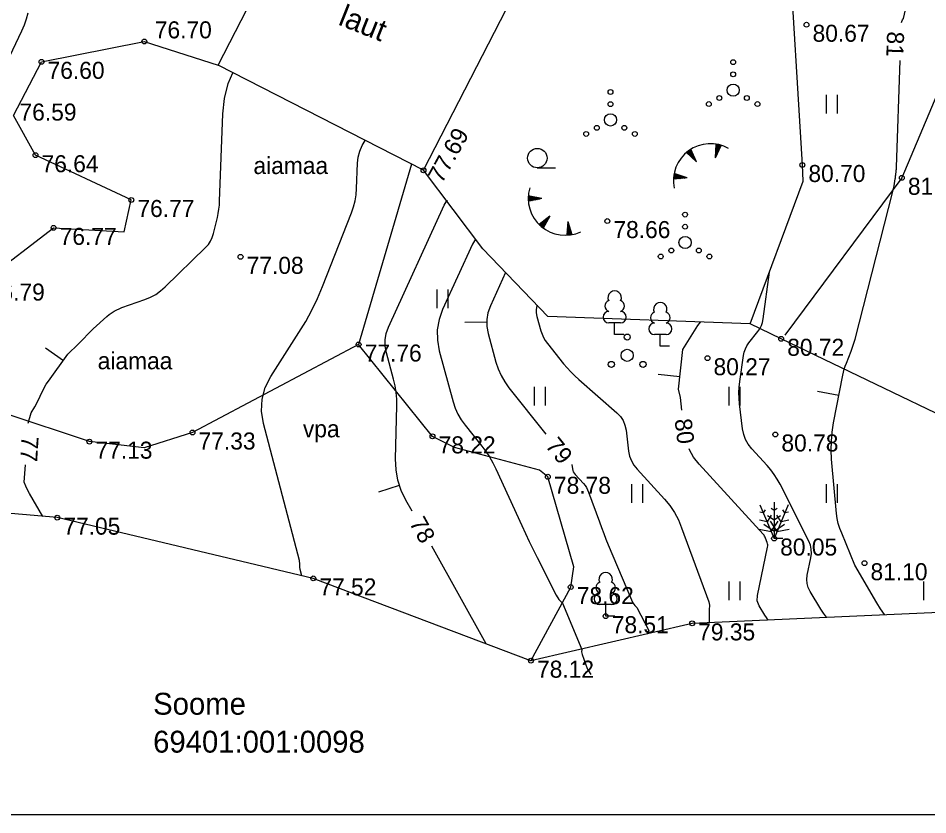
# Model space of a CAD drawing. Extents: x 628712 to 629616, y 6451157 to 6452671.
# Drawn here: x 629056.89 to 629094.28, y 6451522.74 to 6451555.49 of the extents above; entities that cross this region are included whole.
import ezdxf

# ---------------------------------------------------------------- set-up
doc = ezdxf.new("R2010")
doc.units = 0
for name, color, linetype in [('AED', 7, 'Continuous'), ('HALJASTUS', 7, 'Continuous'), ('HOONE', 7, 'Continuous'), ('HORISONTAAL-EH2000', 7, 'Continuous'), ('KORGUS-EH2000', 7, 'Continuous'), ('MOOTPIIR', 7, 'Continuous'), ('PIIR', 7, 'Continuous'), ('PUU', 7, 'Continuous'), ('RELJEEF', 7, 'Continuous'), ('VORMISTUS', 7, 'Continuous')]:
    doc.layers.add(name, color=color, linetype=linetype)

msp = doc.modelspace()

# ---------------------------------------------------------------- linework, layer by layer
at = {"layer": 'AED'}
for points in [[(629073.061, 6451549.487), (629070.882, 6451542.076), (629064.055, 6451538.46), (629062.074, 6451537.832), (629059.818, 6451538.083), (629052.873, 6451540.389), (629049.615, 6451539.377), (629048.531, 6451539.754), (629037.993, 6451544.649), (629029.899, 6451550.453), (629036.644, 6451565.625)], [(629099.193, 6451537.043), (629088.248, 6451542.312), (629086.978, 6451542.924)]]:
    msp.add_lwpolyline(points, dxfattribs=at)
at = {"layer": 'HALJASTUS'}
for p, q in [((629090.095, 6451552.334), (629090.095, 6451551.573)), ((629090.55, 6451552.334), (629090.55, 6451551.573)), ((629078.227, 6451549.34), (629078.977, 6451549.34)), ((629074.095, 6451544.334), (629074.095, 6451543.573)), ((629074.55, 6451544.334), (629074.55, 6451543.573)), ((629078.095, 6451540.334), (629078.095, 6451539.573)), ((629078.55, 6451540.334), (629078.55, 6451539.573)), ((629086.095, 6451540.334), (629086.095, 6451539.573)), ((629086.55, 6451540.334), (629086.55, 6451539.573)), ((629082.095, 6451536.334), (629082.095, 6451535.573)), ((629082.55, 6451536.334), (629082.55, 6451535.573)), ((629090.095, 6451536.334), (629090.095, 6451535.573)), ((629090.55, 6451536.334), (629090.55, 6451535.573)), ((629086.095, 6451532.334), (629086.095, 6451531.573)), ((629086.55, 6451532.334), (629086.55, 6451531.573)), ((629094.095, 6451532.334), (629094.095, 6451531.573))]:
    msp.add_line(p, q, dxfattribs=at)
for points in [[(629086.978, 6451542.924), (629089.149, 6451548.797), (629089.12, 6451549.456), (629088.564, 6451558.684), (629086.547, 6451568.879)], [(629106.044, 6451554.954), (629105.558, 6451555.763), (629101.789, 6451559.781), (629099.609, 6451564.317), (629099.187, 6451564.445), (629098.787, 6451563.922), (629096.012, 6451555.589), (629093.208, 6451548.93), (629088.398, 6451542.462)], [(629053.494, 6451540.183), (629055.541, 6451544.732), (629058.346, 6451546.871), (629061.246, 6451546.709), (629061.54, 6451548.018), (629057.602, 6451549.857), (629056.696, 6451551.49), (629057.849, 6451553.696), (629062.074, 6451554.534), (629065.105, 6451553.561)], [(629086.978, 6451542.924), (629078.662, 6451543.228), (629075.99, 6451546.014), (629073.548, 6451549.238)], [(629077.965, 6451529.08), (629079.601, 6451532.105), (629079.732, 6451532.933), (629078.662, 6451536.64), (629078.317, 6451536.911), (629074.819, 6451537.848), (629073.922, 6451538.301), (629070.882, 6451542.076)]]:
    msp.add_lwpolyline(points, dxfattribs=at)
for centre, radius in [((629086.274, 6451553.684), 0.1), ((629086.274, 6451553.184), 0.1), ((629086.274, 6451552.534), 0.25), ((629081.237, 6451552.458), 0.1), ((629085.709, 6451552.209), 0.1), ((629086.839, 6451552.209), 0.1), ((629081.237, 6451551.958), 0.1), ((629085.274, 6451551.959), 0.1), ((629087.274, 6451551.959), 0.1), ((629081.237, 6451551.308), 0.25), ((629080.237, 6451550.733), 0.1), ((629080.672, 6451550.983), 0.1), ((629081.802, 6451550.983), 0.1), ((629082.237, 6451550.733), 0.1), ((629078.227, 6451549.74), 0.4), ((629084.3, 6451547.417), 0.1), ((629084.3, 6451546.917), 0.1), ((629084.3, 6451546.267), 0.25), ((629083.735, 6451545.942), 0.1), ((629084.865, 6451545.942), 0.1), ((629083.3, 6451545.692), 0.1), ((629085.3, 6451545.692), 0.1)]:
    msp.add_circle(centre, radius, dxfattribs=at)
at = {"layer": 'HOONE'}
for p, q in [((629065.105, 6451553.561), (629069.876, 6451562.878)), ((629073.548, 6451549.238), (629078.318, 6451558.555)), ((629073.548, 6451549.238), (629065.105, 6451553.561))]:
    msp.add_line(p, q, dxfattribs=at)
at = {"layer": 'HORISONTAAL-EH2000'}
for p, q in [((629075.25, 6451543.001), (629076.15, 6451543.01)), ((629058.018, 6451541.944), (629058.751, 6451541.421)), ((629083.194, 6451540.855), (629084.089, 6451540.763)), ((629089.74, 6451540.162), (629090.624, 6451539.991)), ((629071.708, 6451536.02), (629072.565, 6451536.296))]:
    msp.add_line(p, q, dxfattribs=at)
for points in [[(629093.2, 6451555.309), (629093.205, 6451555.35), (629093.231, 6451555.419), (629093.272, 6451555.481), (629093.554, 6451556.681)], [(629057.294, 6451555.7), (629057.221, 6451555.447), (629057.131, 6451555.199), (629057.026, 6451554.957), (629056.417, 6451553.659), (629056.354, 6451553.526), (629056.291, 6451553.394), (629056.228, 6451553.261), (629056.164, 6451553.129), (629055.88, 6451552.542), (629055.823, 6451552.452), (629055.749, 6451552.389), (629055.659, 6451552.351), (629055.553, 6451552.34), (629054.875, 6451552.369)], [(629092.514, 6451530.962), (629092.501, 6451530.978), (629092.333, 6451531.213), (629092.177, 6451531.457), (629091.284, 6451533.005), (629090.745, 6451534.323), (629090.659, 6451534.516), (629090.592, 6451534.714), (629090.545, 6451534.918), (629090.517, 6451535.128), (629090.325, 6451537.36), (629090.306, 6451537.734), (629090.312, 6451538.107), (629090.345, 6451538.479), (629090.403, 6451538.85), (629090.782, 6451540.81), (629090.81, 6451540.938), (629090.844, 6451541.065), (629090.884, 6451541.189), (629090.929, 6451541.313), (629091.123, 6451541.802), (629091.17, 6451541.925), (629091.212, 6451542.049), (629091.251, 6451542.174), (629091.286, 6451542.301), (629092.843, 6451548.365), (629092.857, 6451548.424), (629092.87, 6451548.483), (629092.882, 6451548.543), (629092.892, 6451548.603), (629092.936, 6451548.883), (629092.942, 6451548.923), (629092.948, 6451548.964), (629092.953, 6451549.004), (629092.958, 6451549.045), (629092.976, 6451549.207), (629092.98, 6451549.248), (629092.983, 6451549.289), (629092.986, 6451549.329), (629092.988, 6451549.37), (629093.141, 6451553.756)], [(629057.308, 6451538.846), (629057.43, 6451539.272), (629057.572, 6451539.516), (629057.633, 6451539.615), (629057.96, 6451540.298), (629058.041, 6451540.44), (629058.14, 6451540.566), (629058.935, 6451541.68), (629059.361, 6451542.09), (629059.978, 6451542.721), (629060.532, 6451543.231), (629060.624, 6451543.308), (629060.747, 6451543.394), (629060.833, 6451543.445), (629061.157, 6451543.602), (629062.099, 6451543.928), (629062.329, 6451544.021), (629062.545, 6451544.137), (629062.746, 6451544.277), (629062.933, 6451544.441), (629064.596, 6451546.061), (629064.708, 6451546.187), (629064.799, 6451546.324), (629064.87, 6451546.473), (629064.92, 6451546.633), (629065.079, 6451547.3), (629065.115, 6451547.467), (629065.142, 6451547.635), (629065.161, 6451547.805), (629065.171, 6451547.975), (629065.3, 6451551.555), (629065.367, 6451552.194), (629065.523, 6451552.803), (629065.711, 6451553.25)], [(629068.554, 6451532.572), (629068.484, 6451532.829), (629068.477, 6451532.859), (629068.471, 6451532.889), (629068.468, 6451532.919), (629068.466, 6451532.95), (629068.464, 6451533.073), (629068.462, 6451533.104), (629068.459, 6451533.134), (629068.454, 6451533.164), (629068.447, 6451533.194), (629066.974, 6451538.827), (629066.891, 6451539.337), (629066.915, 6451539.829), (629067.044, 6451540.305), (629067.279, 6451540.764), (629068.431, 6451542.567), (629068.708, 6451543.024), (629068.962, 6451543.493), (629069.192, 6451543.973), (629069.4, 6451544.465), (629070.591, 6451547.484), (629070.675, 6451547.729), (629070.738, 6451547.978), (629070.78, 6451548.231), (629070.8, 6451548.489), (629070.838, 6451549.529), (629070.865, 6451549.783), (629070.927, 6451550.026), (629071.024, 6451550.256), (629071.15, 6451550.466)], [(629073.081, 6451535.221), (629072.828, 6451535.674), (629072.635, 6451536.078), (629072.5, 6451536.498), (629072.423, 6451536.931), (629072.404, 6451537.379), (629072.453, 6451539.549), (629072.449, 6451539.828), (629072.425, 6451540.105), (629072.381, 6451540.379), (629072.318, 6451540.651), (629072.022, 6451541.733), (629071.972, 6451542.002), (629071.97, 6451542.267), (629072.015, 6451542.528), (629072.107, 6451542.785), (629074.395, 6451547.804), (629074.479, 6451547.943), (629074.53, 6451547.992)], [(629075.688, 6451546.412), (629075.557, 6451546.195), (629074.337, 6451543.518), (629074.187, 6451543.102), (629074.114, 6451542.679), (629074.119, 6451542.251), (629074.199, 6451541.816), (629074.771, 6451539.721), (629074.856, 6451539.461), (629074.966, 6451539.215), (629075.1, 6451538.981), (629075.26, 6451538.76), (629075.948, 6451537.9), (629076.113, 6451537.681), (629076.263, 6451537.453), (629076.399, 6451537.216), (629076.521, 6451536.97), (629077.589, 6451534.632), (629077.742, 6451534.302), (629077.898, 6451533.973), (629078.057, 6451533.646), (629078.219, 6451533.32), (629078.997, 6451531.776), (629079.115, 6451531.59), (629079.261, 6451531.439), (629080.052, 6451529.543), (629080.05, 6451529.443), (629080.075, 6451529.339), (629080.28, 6451528.76), (629080.29, 6451528.733), (629080.302, 6451528.706), (629080.316, 6451528.681), (629080.332, 6451528.656), (629080.43, 6451528.512)], [(629076.926, 6451545.038), (629076.298, 6451543.661), (629076.198, 6451543.383), (629076.149, 6451543.101), (629076.152, 6451542.815), (629076.206, 6451542.525), (629076.525, 6451541.355), (629076.618, 6451541.07), (629076.739, 6451540.798), (629076.887, 6451540.541), (629077.063, 6451540.297), (629078.584, 6451538.397)], [(629090.115, 6451530.857), (629090.107, 6451530.868), (629089.989, 6451531.032), (629089.88, 6451531.202), (629089.438, 6451531.928), (629089.36, 6451532.087), (629089.315, 6451532.251), (629089.303, 6451532.421), (629089.324, 6451532.597), (629089.473, 6451533.31), (629089.495, 6451533.487), (629089.488, 6451533.659), (629089.451, 6451533.828), (629089.383, 6451533.993), (629088.202, 6451536.333), (629088.09, 6451536.538), (629087.964, 6451536.734), (629087.825, 6451536.921), (629087.673, 6451537.099), (629087.038, 6451537.792), (629086.896, 6451537.973), (629086.786, 6451538.169), (629086.709, 6451538.38), (629086.664, 6451538.606), (629086.537, 6451539.64), (629086.517, 6451539.868), (629086.512, 6451540.096), (629086.522, 6451540.323), (629086.547, 6451540.551), (629086.702, 6451541.624), (629086.732, 6451541.766), (629086.779, 6451541.9), (629086.844, 6451542.027), (629086.926, 6451542.146), (629087.29, 6451542.607), (629087.372, 6451542.726), (629087.436, 6451542.853), (629087.482, 6451542.987), (629087.51, 6451543.129), (629087.764, 6451545.05)], [(629078.218, 6451543.691), (629078.208, 6451543.664), (629078.184, 6451543.522), (629078.185, 6451543.379), (629078.212, 6451543.233), (629078.373, 6451542.645), (629078.42, 6451542.502), (629078.48, 6451542.365), (629078.555, 6451542.236), (629078.643, 6451542.114), (629079.304, 6451541.287), (629079.45, 6451541.114), (629079.603, 6451540.947), (629079.763, 6451540.787), (629079.931, 6451540.635), (629081.495, 6451539.273), (629081.642, 6451539.122), (629081.754, 6451538.952), (629081.831, 6451538.764), (629081.875, 6451538.558), (629081.98, 6451537.697), (629082.021, 6451537.489), (629082.093, 6451537.295), (629082.194, 6451537.114), (629082.325, 6451536.947), (629083.449, 6451535.72), (629083.671, 6451535.453), (629083.863, 6451535.169), (629084.026, 6451534.867), (629084.16, 6451534.547), (629085.27, 6451531.496), (629085.288, 6451531.431), (629085.298, 6451531.365), (629085.298, 6451531.299), (629085.288, 6451531.232), (629085.287, 6451530.691), (629085.302, 6451530.668), (629085.317, 6451530.647)], [(629084.172, 6451539.378), (629084.109, 6451539.892), (629084.036, 6451540.241), (629084.204, 6451541.874), (629084.826, 6451542.855), (629084.939, 6451542.998)], [(629087.717, 6451530.751), (629087.645, 6451530.85), (629087.584, 6451530.946), (629087.345, 6451531.338), (629087.268, 6451531.541), (629087.273, 6451531.758), (629087.69, 6451533.75), (629087.697, 6451533.797), (629087.697, 6451533.843), (629087.69, 6451533.889), (629087.677, 6451533.935), (629087.611, 6451534.115), (629087.593, 6451534.159), (629087.571, 6451534.201), (629087.544, 6451534.24), (629087.514, 6451534.277), (629084.873, 6451537.161), (629084.65, 6451537.444), (629084.479, 6451537.75), (629084.467, 6451537.782)], [(629057.904, 6451535.01), (629057.358, 6451535.946), (629057.271, 6451536.097), (629057.199, 6451536.254), (629057.142, 6451536.417), (629057.187, 6451537.135)], [(629079.651, 6451537.138), (629079.673, 6451536.962), (629079.685, 6451536.899), (629079.707, 6451536.839), (629079.738, 6451536.784), (629079.778, 6451536.734), (629080.12, 6451536.36), (629080.188, 6451536.279), (629080.246, 6451536.192), (629080.296, 6451536.1), (629080.337, 6451536.003), (629080.779, 6451534.785), (629080.867, 6451534.549), (629080.957, 6451534.314), (629081.05, 6451534.081), (629081.146, 6451533.848), (629082.096, 6451531.578), (629082.157, 6451531.459), (629082.232, 6451531.353), (629082.323, 6451531.26), (629082.808, 6451530.317), (629082.767, 6451530.246), (629082.746, 6451530.171)], [(629076.126, 6451529.775), (629073.886, 6451533.781)]]:
    msp.add_lwpolyline(points, dxfattribs=at)
at = {"layer": 'KORGUS-EH2000'}
for centre in [(629089.29, 6451555.221), (629062.074, 6451554.534), (629057.849, 6451553.696), (629057.602, 6451549.857), (629073.548, 6451549.238), (629089.12, 6451549.456), (629093.208, 6451548.93), (629061.54, 6451548.018), (629081.104, 6451547.151), (629058.346, 6451546.871), (629066.031, 6451545.681), (629070.882, 6451542.076), (629088.248, 6451542.312), (629085.22, 6451541.513), (629064.055, 6451538.46), (629073.922, 6451538.301), (629088.01, 6451538.379), (629059.818, 6451538.083), (629078.662, 6451536.64), (629058.497, 6451534.959), (629087.959, 6451534.102), (629091.672, 6451533.086), (629069.02, 6451532.461), (629079.601, 6451532.105), (629081.037, 6451530.91), (629084.589, 6451530.613), (629077.965, 6451529.08)]:
    msp.add_circle(centre, 0.1, dxfattribs=at)
at = {"layer": 'MOOTPIIR'}
msp.add_lwpolyline([(629154.575, 6451637.529), (629150.222, 6451625.529), (629146.754, 6451612.877), (629144.662, 6451601.979), (629143.029, 6451593.746), (629140.817, 6451584.842), (629138.293, 6451572.519), (629134.59, 6451560.225), (629135.91, 6451551.349), (629135.158, 6451543.588), (629131.675, 6451538.38), (629132.595, 6451523.504), (629116.786, 6451522.837), (629096.59, 6451531.142), (629084.589, 6451530.613), (629077.965, 6451529.08), (629069.02, 6451532.461), (629058.497, 6451534.959), (629047.4, 6451535.918), (629036.137, 6451539.783), (629026.203, 6451538.31)], dxfattribs=at)
at = {"layer": 'PUU'}
for p, q in [((629081.646, 6451542.961), (629081.166, 6451542.961)), ((629081.406, 6451542.486), (629081.406, 6451542.961)), ((629081.786, 6451542.486), (629081.406, 6451542.486)), ((629083.522, 6451542.483), (629083.042, 6451542.483)), ((629083.282, 6451542.008), (629083.282, 6451542.483)), ((629083.662, 6451542.008), (629083.282, 6451542.008)), ((629087.377, 6451535.484), (629087.959, 6451534.102)), ((629087.959, 6451535.602), (629087.959, 6451534.102)), ((629088.541, 6451535.484), (629087.959, 6451534.102)), ((629087.513, 6451535.162), (629087.366, 6451535.19)), ((629087.595, 6451535.287), (629087.513, 6451535.162)), ((629087.845, 6451535.06), (629087.668, 6451534.793)), ((629087.959, 6451534.852), (629087.692, 6451535.03)), ((629087.959, 6451535.252), (629087.835, 6451535.335)), ((629088.083, 6451535.335), (629087.959, 6451535.252)), ((629088.226, 6451535.03), (629087.959, 6451534.852)), ((629088.25, 6451534.793), (629088.073, 6451535.06)), ((629088.405, 6451535.162), (629088.323, 6451535.287)), ((629088.552, 6451535.19), (629088.405, 6451535.162)), ((629087.668, 6451534.793), (629087.353, 6451534.853)), ((629087.535, 6451534.691), (629087.959, 6451534.409)), ((629087.797, 6451534.81), (629088.078, 6451534.384)), ((629087.84, 6451534.384), (629088.121, 6451534.81)), ((629087.959, 6451534.409), (629088.383, 6451534.691)), ((629088.565, 6451534.853), (629088.25, 6451534.793)), ((629087.339, 6451534.48), (629087.84, 6451534.384)), ((629088.078, 6451534.384), (629088.579, 6451534.48)), ((629088.319, 6451534.102), (629087.959, 6451534.102)), ((629088.319, 6451534.102), (629087.959, 6451534.102)), ((629081.277, 6451531.385), (629080.797, 6451531.385)), ((629081.037, 6451530.91), (629081.037, 6451531.385)), ((629081.417, 6451530.91), (629081.037, 6451530.91))]:
    msp.add_line(p, q, dxfattribs=at)
for centre, radius in [((629081.921, 6451542.381), 0.125), ((629081.921, 6451541.631), 0.25), ((629081.271, 6451541.256), 0.125), ((629082.571, 6451541.256), 0.125)]:
    msp.add_circle(centre, radius, dxfattribs=at)
for centre, radius, start, end in [((629081.406, 6451544.006), 0.277, 332.5799, 207.4201), ((629081.236, 6451543.659), 0.233, 109.0217, 253.1415), ((629081.576, 6451543.659), 0.233, 286.8508, 70.9859), ((629083.282, 6451543.528), 0.277, 332.5799, 207.4201), ((629081.168, 6451543.199), 0.238, 90.0016, 269.3953), ((629081.643, 6451543.199), 0.238, 270.6047, 89.9984), ((629083.112, 6451543.18), 0.233, 109.0217, 253.1415), ((629083.452, 6451543.18), 0.233, 286.8508, 70.9859), ((629083.045, 6451542.72), 0.238, 90.0016, 269.3953), ((629083.52, 6451542.72), 0.238, 270.6047, 89.9984), ((629081.037, 6451532.43), 0.277, 332.5799, 207.4201), ((629080.867, 6451532.083), 0.233, 109.0217, 253.1415), ((629081.207, 6451532.083), 0.233, 286.8508, 70.9859), ((629080.8, 6451531.622), 0.238, 90.0016, 269.3953), ((629081.274, 6451531.622), 0.238, 270.6047, 89.9984)]:
    msp.add_arc(centre, radius, start, end, dxfattribs=at)
at = {"layer": 'RELJEEF'}
for p, q in [((629084.776, 6451549.59), (629084.361, 6451549.975)), ((629084.368, 6451549.968), (629084.633, 6451549.895)), ((629084.379, 6451549.99), (629084.619, 6451549.925)), ((629084.403, 6451550.01), (629084.605, 6451549.955)), ((629084.428, 6451550.029), (629084.591, 6451549.985)), ((629084.454, 6451550.048), (629084.577, 6451550.014)), ((629084.48, 6451550.066), (629084.563, 6451550.044)), ((629084.508, 6451550.085), (629084.549, 6451550.074)), ((629084.776, 6451549.59), (629084.535, 6451550.103)), ((629085.553, 6451549.748), (629085.574, 6451550.314)), ((629085.553, 6451549.748), (629085.785, 6451550.265)), ((629085.562, 6451549.98), (629085.611, 6451549.876)), ((629085.564, 6451550.034), (629085.624, 6451549.906)), ((629085.566, 6451550.088), (629085.638, 6451549.936)), ((629085.568, 6451550.142), (629085.651, 6451549.966)), ((629085.57, 6451550.196), (629085.665, 6451549.996)), ((629085.572, 6451550.25), (629085.678, 6451550.026)), ((629085.574, 6451550.304), (629085.692, 6451550.056)), ((629085.599, 6451550.31), (629085.705, 6451550.086)), ((629085.629, 6451550.304), (629085.719, 6451550.116)), ((629085.66, 6451550.298), (629085.732, 6451550.146)), ((629085.691, 6451550.291), (629085.745, 6451550.176)), ((629085.722, 6451550.283), (629085.759, 6451550.206)), ((629085.754, 6451550.274), (629085.772, 6451550.236)), ((629084.408, 6451549.931), (629084.647, 6451549.866)), ((629084.447, 6451549.894), (629084.661, 6451549.836)), ((629084.487, 6451549.857), (629084.674, 6451549.806)), ((629084.527, 6451549.821), (629084.688, 6451549.777)), ((629084.566, 6451549.784), (629084.702, 6451549.747)), ((629084.606, 6451549.747), (629084.716, 6451549.717)), ((629084.646, 6451549.711), (629084.73, 6451549.687)), ((629084.685, 6451549.674), (629084.744, 6451549.658)), ((629084.725, 6451549.637), (629084.758, 6451549.628)), ((629085.556, 6451549.818), (629085.571, 6451549.787)), ((629085.558, 6451549.872), (629085.584, 6451549.817)), ((629085.56, 6451549.926), (629085.598, 6451549.847)), ((629084.391, 6451548.928), (629083.826, 6451548.883)), ((629083.827, 6451548.908), (629084.037, 6451549.04)), ((629083.829, 6451548.939), (629084.006, 6451549.049)), ((629083.832, 6451548.97), (629083.974, 6451549.059)), ((629083.835, 6451549.002), (629083.943, 6451549.069)), ((629083.836, 6451548.884), (629084.068, 6451549.03)), ((629083.839, 6451549.034), (629083.912, 6451549.079)), ((629083.844, 6451549.066), (629083.88, 6451549.089)), ((629084.391, 6451548.928), (629083.85, 6451549.099)), ((629083.89, 6451548.888), (629084.1, 6451549.02)), ((629083.944, 6451548.893), (629084.131, 6451549.01)), ((629083.998, 6451548.897), (629084.162, 6451549)), ((629084.052, 6451548.901), (629084.193, 6451548.99)), ((629084.105, 6451548.905), (629084.225, 6451548.98)), ((629084.159, 6451548.91), (629084.256, 6451548.97)), ((629084.213, 6451548.914), (629084.287, 6451548.961)), ((629084.267, 6451548.918), (629084.319, 6451548.951)), ((629084.321, 6451548.922), (629084.35, 6451548.941)), ((629077.853, 6451548.086), (629077.953, 6451548.166)), ((629077.853, 6451548.054), (629077.985, 6451548.159)), ((629077.854, 6451548.118), (629077.92, 6451548.172)), ((629077.854, 6451548.023), (629078.017, 6451548.153)), ((629077.855, 6451548.151), (629077.888, 6451548.178)), ((629077.856, 6451547.992), (629078.049, 6451548.147)), ((629078.413, 6451548.077), (629077.857, 6451548.184)), ((629077.868, 6451547.969), (629078.082, 6451548.141)), ((629077.921, 6451547.98), (629078.114, 6451548.134)), ((629077.974, 6451547.99), (629078.146, 6451548.128)), ((629078.027, 6451548.001), (629078.178, 6451548.122)), ((629078.08, 6451548.011), (629078.21, 6451548.116)), ((629078.133, 6451548.021), (629078.243, 6451548.11)), ((629078.186, 6451548.032), (629078.275, 6451548.103)), ((629078.239, 6451548.042), (629078.307, 6451548.097)), ((629078.413, 6451548.077), (629077.857, 6451547.967)), ((629078.292, 6451548.053), (629078.339, 6451548.091)), ((629078.345, 6451548.063), (629078.372, 6451548.085)), ((629078.745, 6451547.356), (629078.301, 6451547.004)), ((629078.745, 6451547.356), (629078.466, 6451546.864)), ((629078.325, 6451546.982), (629078.326, 6451547.024)), ((629078.349, 6451546.959), (629078.352, 6451547.045)), ((629078.373, 6451546.938), (629078.377, 6451547.065)), ((629078.397, 6451546.917), (629078.403, 6451547.085)), ((629078.422, 6451546.897), (629078.429, 6451547.106)), ((629078.446, 6451546.878), (629078.455, 6451547.126)), ((629078.471, 6451546.873), (629078.48, 6451547.147)), ((629078.497, 6451546.92), (629078.506, 6451547.167)), ((629078.524, 6451546.967), (629078.532, 6451547.187)), ((629078.551, 6451547.014), (629078.558, 6451547.208)), ((629078.577, 6451547.061), (629078.583, 6451547.228)), ((629078.604, 6451547.108), (629078.609, 6451547.248)), ((629078.631, 6451547.155), (629078.635, 6451547.269)), ((629078.657, 6451547.202), (629078.661, 6451547.289)), ((629078.684, 6451547.248), (629078.686, 6451547.31)), ((629078.711, 6451547.295), (629078.712, 6451547.33)), ((629079.478, 6451547.132), (629079.435, 6451546.567)), ((629079.548, 6451546.911), (629079.467, 6451546.992)), ((629079.532, 6451546.963), (629079.469, 6451547.024)), ((629079.515, 6451547.014), (629079.472, 6451547.057)), ((629079.499, 6451547.066), (629079.474, 6451547.09)), ((629079.478, 6451547.132), (629079.65, 6451546.593)), ((629079.468, 6451546.569), (629079.438, 6451546.599)), ((629079.501, 6451546.572), (629079.44, 6451546.632)), ((629079.533, 6451546.575), (629079.443, 6451546.664)), ((629079.565, 6451546.579), (629079.445, 6451546.697)), ((629079.596, 6451546.583), (629079.447, 6451546.73)), ((629079.626, 6451546.588), (629079.45, 6451546.763)), ((629079.647, 6451546.603), (629079.452, 6451546.795)), ((629079.631, 6451546.654), (629079.455, 6451546.828)), ((629079.614, 6451546.706), (629079.457, 6451546.861)), ((629079.598, 6451546.757), (629079.46, 6451546.894)), ((629079.581, 6451546.808), (629079.462, 6451546.926)), ((629079.565, 6451546.86), (629079.465, 6451546.959))]:
    msp.add_line(p, q, dxfattribs=at)
for centre, start, end in [((629085.338, 6451548.819), 60.1922, 191.9433), ((629079.367, 6451548.079), 163.4234, 295.1745)]:
    msp.add_arc(centre, 1.514, start, end, dxfattribs=at)
at = {"layer": 'VORMISTUS'}
msp.add_lwpolyline([(629008.78, 6451667.145), (629215.131, 6451667.145), (629215.131, 6451522.744), (629008.78, 6451522.744)], close=True, dxfattribs=at)

# ---------------------------------------------------------------- texts
at = {"layer": 'HALJASTUS'}
for s, p in [('aiamaa', (629066.56, 6451549.083)), ('aiamaa', (629060.158, 6451541.058)), ('vpa', (629068.593, 6451538.261))]:
    msp.add_text(s, height=0.7, dxfattribs=at).set_placement(p)
at = {"layer": 'HOONE'}
msp.add_text('laut', height=0.9, rotation=338.3286, dxfattribs=at).set_placement((629070.002, 6451555.238))
at = {"layer": 'HORISONTAAL-EH2000'}
for s, rotation, p in [('81', 267.9912, (629092.606, 6451554.953)), ('80', 276.9689, (629083.867, 6451538.989)), ('77', 266.4267, (629057.035, 6451538.326)), ('79', 308.6789, (629078.53, 6451537.905)), ('78', 299.205, (629072.947, 6451534.745))]:
    msp.add_text(s, height=0.7, rotation=rotation, dxfattribs=at).set_placement(p)
at = {"layer": 'KORGUS-EH2000'}
for s, p in [('76.70', (629062.506, 6451554.661)), ('80.67', (629089.54, 6451554.521)), ('76.60', (629058.099, 6451552.996)), ('76.59', (629056.946, 6451551.281)), ('76.64', (629057.852, 6451549.157)), ('80.70', (629089.37, 6451548.756)), ('81.02', (629093.458, 6451548.23)), ('76.77', (629061.79, 6451547.318)), ('78.66', (629081.354, 6451546.451)), ('76.77', (629058.596, 6451546.171)), ('77.08', (629066.281, 6451544.981)), ('76.79', (629055.641, 6451543.882)), ('80.72', (629088.498, 6451541.612)), ('77.76', (629071.132, 6451541.376)), ('80.27', (629085.47, 6451540.813)), ('77.33', (629064.305, 6451537.76)), ('80.78', (629088.26, 6451537.679)), ('77.13', (629060.068, 6451537.383)), ('78.22', (629074.172, 6451537.601)), ('78.78', (629078.912, 6451535.94)), ('77.05', (629058.747, 6451534.259)), ('80.05', (629088.209, 6451533.402)), ('81.10', (629091.922, 6451532.386)), ('77.52', (629069.27, 6451531.761)), ('78.62', (629079.851, 6451531.405)), ('78.51', (629081.287, 6451530.21)), ('79.35', (629084.839, 6451529.913)), ('78.12', (629078.215, 6451528.38))]:
    msp.add_text(s, height=0.7, dxfattribs=at).set_placement(p)
msp.add_text('77.69', height=0.7, rotation=61.1716, dxfattribs=at).set_placement((629074.311, 6451548.668))
at = {"layer": 'PIIR'}
for s, p in [('Soome', (629062.437, 6451526.859)), ('69401:001:0098', (629062.437, 6451525.3))]:
    msp.add_text(s, height=0.9, dxfattribs=at).set_placement(p)

doc.saveas('drawing.dxf')
